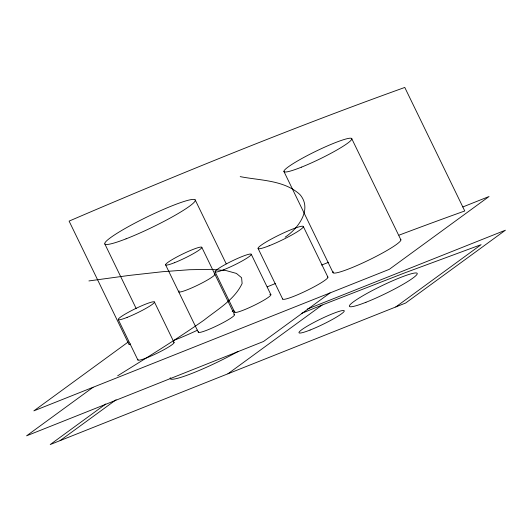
<?xml version="1.0" encoding="UTF-8"?>
<svg xmlns="http://www.w3.org/2000/svg" width="532" height="532" viewBox="0 0 532 532"><rect width="100%" height="100%" fill="white"/><g stroke="black" fill="none" stroke-linecap="round" stroke-linejoin="round"><path stroke-width="0.8" d="M285.165 237.166C298.153 228.507 312.776 209.169 299.862 194.486C283.942 179.949 260.201 180.587 240.205 176.624M128.259 341.963L33.862 410.864L389.291 269.338L489.041 196.521L462.827 206.961M93.1 387.276L26.6 435.814L263.553 341.464L330.053 292.926M105.788 403.994L50.221 444.553L405.65 303.021L505.4 230.21L307.257 309.112M60.096 440.622L116.102 399.738M227.935 373.79L322.146 305.022L404.214 273.076L481.121 244.66L395.775 306.957M117.652 375.811C146.759 357.697 175.992 339.742 204.095 320.084C217.721 309.225 234.413 299.842 242.12 283.509L241.601 277.737L236.414 273.421L226.233 270.615L210.732 269.358L189.572 269.717L162.44 271.726L129.003 275.45L88.924 280.929M301.471 313.428L322.146 305.022M351.679 138.513L400.895 239.852M283.902 171.43L333.112 272.776M303.313 226.499L327.878 277.092M258.106 248.477L282.672 299.07M251.244 254.249L270.874 294.675M195.204 199.926L226.233 263.839M215.074 271.832L234.705 312.257M201.788 247.294L234.499 314.671M165.618 264.876L198.336 332.254M154.426 301.996L174.05 342.422M104.837 243.962L136.225 308.613M118.257 319.579L137.888 360.004M269.837 294.455A20.11 2.314 -25.9 0 1 254.515 305.195A20.11 2.314 -25.9 0 1 234.891 311.619M233.894 310.488A50.267 5.779 -25.9 0 1 232.171 311.592M197.538 330.159A50.267 5.779 -25.9 0 1 173.465 340.54M130.633 343.971A1144.97 131.597 -25.9 0 0 129.077 344.636L69.1 221.113A1144.97 131.597 -25.9 0 1 404.779 87.448L464.762 210.971A1144.97 131.597 -25.9 0 0 399.053 235.157M267.25 286.828A1144.97 131.597 -25.9 0 1 275.643 283.43M321.621 265.056A1144.97 131.597 -25.9 0 1 328.703 262.263M214.23 274.013A20.11 2.314 -25.9 0 1 197.226 285.391A20.11 2.314 -25.9 0 1 179.131 290.898M400.443 239.387A37.699 4.336 -25.9 0 1 367.645 260.647A37.699 4.336 -25.9 0 1 333.218 271.692M173.718 342.216A20.11 2.314 -25.9 0 1 156.408 353.567A20.11 2.314 -25.9 0 1 138.074 359.366M233.861 314.439A20.11 2.314 -25.9 0 1 217.502 325.511A20.11 2.314 -25.9 0 1 198.522 331.622M327.459 276.84A25.13 2.886 -25.9 0 1 306.625 290.638A25.13 2.886 -25.9 0 1 282.711 298.592M238.103 351.433A50.267 5.779 -25.9 0 1 191.201 373.697A50.267 5.779 -25.9 0 1 170.32 377.72M223.919 269.658A20.11 2.314 -25.9 0 0 251.277 254.416A20.11 2.314 -25.9 0 0 224.285 265.042A20.11 2.314 -25.9 0 0 223.919 269.658M126.044 238.835A50.267 5.779 -25.9 0 0 195.277 200.544A50.267 5.779 -25.9 0 0 128.731 226.452A50.267 5.779 -25.9 0 0 126.044 238.835M174.463 262.708A20.11 2.314 -25.9 0 0 201.814 247.466A20.11 2.314 -25.9 0 0 174.828 258.087A20.11 2.314 -25.9 0 0 174.463 262.708M301.498 167.141A37.699 4.336 -25.9 0 0 351.818 138.792A37.699 4.336 -25.9 0 0 300.267 159.4A37.699 4.336 -25.9 0 0 301.498 167.141M127.101 317.405A20.11 2.314 -25.9 0 0 154.453 302.163A20.11 2.314 -25.9 0 0 127.467 312.789A20.11 2.314 -25.9 0 0 127.101 317.405M269.159 245.764A25.13 2.886 -25.9 0 0 303.353 226.712A25.13 2.886 -25.9 0 0 269.618 239.992A25.13 2.886 -25.9 0 0 269.159 245.764M310.083 330.046A25.13 2.886 -25.9 0 0 344.277 310.994A25.13 2.886 -25.9 0 0 310.542 324.274A25.13 2.886 -25.9 0 0 310.083 330.046M365.969 302.276A37.699 4.336 -25.9 0 0 417.254 273.694A37.699 4.336 -25.9 0 0 366.654 293.617A37.699 4.336 -25.9 0 0 365.969 302.276"/></g></svg>
